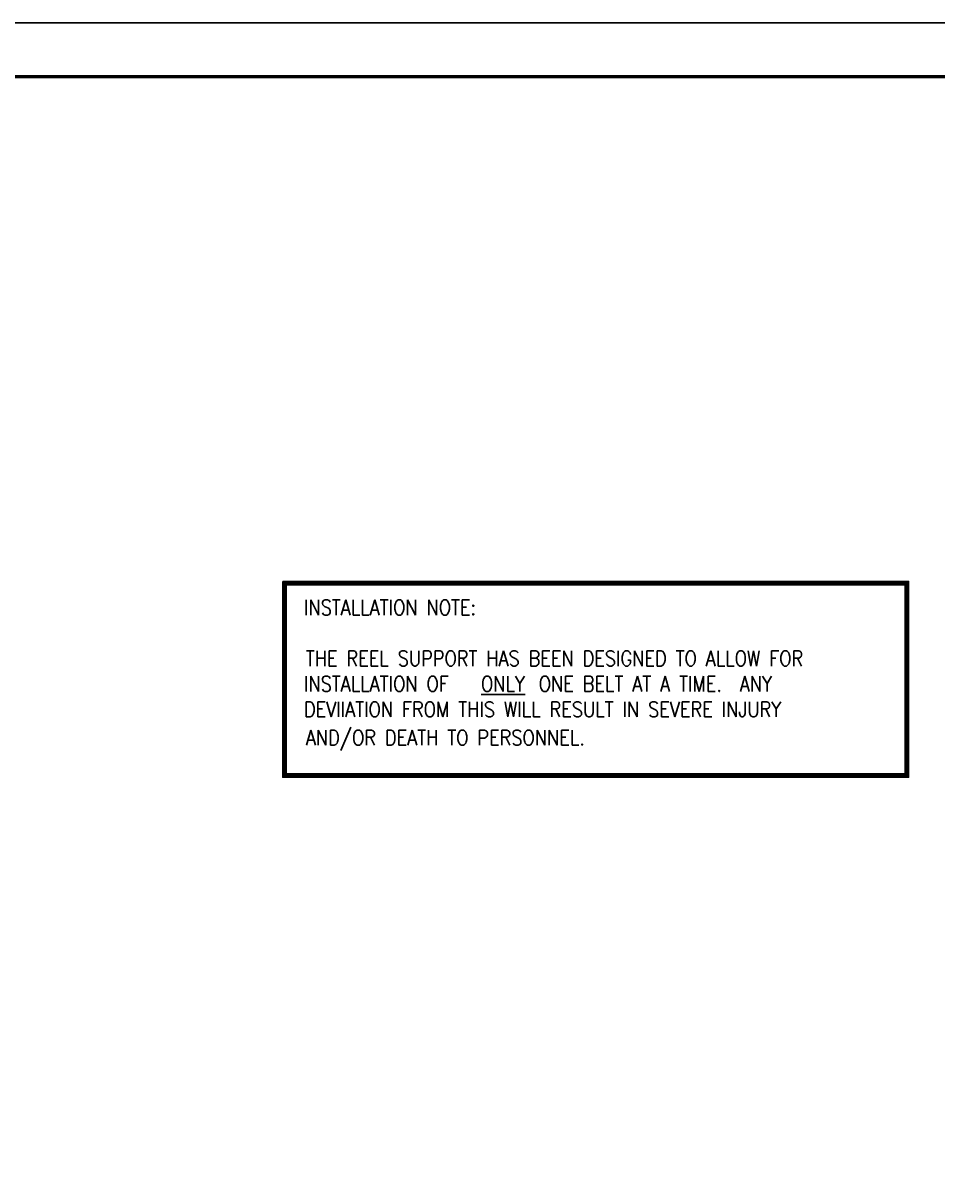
# Model space of a CAD drawing. Extents: x 0 to 45720, y 0 to 30480.
# Drawn here: x 18291 to 29055, y 17013 to 30480 of the extents above; entities that cross this region are included whole.
import ezdxf
from ezdxf.enums import TextEntityAlignment as Align

# ---------------------------------------------------------------- set-up
doc = ezdxf.new("R2010")
doc.units = 0
doc.header["$LTSCALE"] = 25
for name, color, linetype in [('EMS_BORDER', 7, 'CONTINUOUS'), ('EMS_OBJECT', 2, 'CONTINUOUS'), ('EMS_REV', 7, 'CONTINUOUS'), ('EMS_SHEET', 252, 'CONTINUOUS'), ('EMS_TXT', 2, 'CONTINUOUS')]:
    doc.layers.add(name, color=color, linetype=linetype)
doc.styles.add('EMS', font='Romans.shx', dxfattribs={"width": 0.85, "height": 160})
doc.styles.add('EMS_STATUS', font='txt', dxfattribs={"oblique": 15, "height": 4.7625})

# ---------------------------------------------------------------- blocks, each defined once
blk = doc.blocks.new('EMS_BORDER')
at = {"layer": 'EMS_BORDER', "const_width": 0.762}
blk.add_lwpolyline([(900.7, 12.7), (26.4, 12.7, -0.414214), (25.4, 13.7), (25.4, 595.9, -0.414214), (26.4, 596.9), (900.7, 596.9, -0.414214), (901.7, 595.9), (901.7, 13.7, -0.414214)], format="xyb", close=True, dxfattribs=at)
at = {"layer": 'EMS_SHEET'}
blk.add_lwpolyline([(0, 609.6), (0, 0), (914.4, 0), (914.4, 609.6)], close=True, dxfattribs=at)
at = {"layer": 'EMS_BORDER', "color": 7, "style": 'EMS_STATUS', "oblique": 15}
for tag, p in [('STATUSLINE1', (678.04, 46.72)), ('STATUSLINE2', (678.04, 40.37))]:
    blk.add_attdef(tag, text='', height=4.76, dxfattribs=at).set_placement(p, align=Align.CENTER)
at = {"layer": 'EMS_BORDER', "color": 2, "style": 'EMS', "width": 0.85}
for tag, p in [('SCALE', (608.16, 47.68)), ('DATE', (608.16, 36.58)), ('DRAWN', (608.16, 25.48)), ('CHECKED', (608.16, 14.38))]:
    blk.add_attdef(tag, text='', height=3.17, dxfattribs=at).set_placement(p, align=Align.CENTER)
at = {"layer": 'EMS_BORDER', "color": 7, "style": 'EMS', "width": 0.85}
for tag, height, p in [('DRAWINGTITLELINE1', 3.81, (856.17, 43.6)), ('DRAWINGTITLELINE2', 3.81, (856.17, 37.25)), ('DRAWINGTITLELINE3', 3.81, (856.17, 30.9)), ('PROJECTTITLELINE1', 3.81, (678.04, 23.6)), ('PROJECTTITLELINE2', 3.81, (678.04, 17.25)), ('DWGNO1', 3.97, (856.17, 15.25))]:
    blk.add_attdef(tag, text='', height=height, dxfattribs=at).set_placement(p, align=Align.CENTER)
blk.add_attdef('REV', text='', height=3.81, dxfattribs=at).set_placement((893.7, 17.14), align=Align.MIDDLE_CENTER)
at = {"layer": 'EMS_BORDER', "color": 2, "style": 'EMS', "oblique": 10, "width": 0.85}
blk.add_attdef('APP', text='', height=2.54, dxfattribs=at).set_placement((818.7, 15.96), align=Align.CENTER)
blk = doc.blocks.new('*U129')
at = {"layer": 'EMS_TXT', "style": 'EMS', "width": 0.85}
for s, p in [('INSTALLATION NOTE:', (21601, 23504)), ('THE REEL SUPPORT HAS BEEN DESIGNED TO ALLOW FOR', (21623, 22904)), ('INSTALLATION OF ', (21601, 22604)), ('%%UONLY', (23685, 22604)), (' ONE BELT AT A TIME.  ANY', (24260, 22604)), ('DEVIIATION FROM THIS WILL RESULT IN SEVERE INJURY', (21601, 22304)), ('AND/OR DEATH TO PERSONNEL.', (21623, 21970))]:
    blk.add_text(s, height=180, dxfattribs=at).set_placement(p)

msp = doc.modelspace()

# ---------------------------------------------------------------- linework, layer by layer
at = {"layer": 'EMS_TXT'}
for points in [[(21350.071, 23900.76), (28719.696, 23900.76), (28719.696, 21593.064), (21350.071, 21593.064)], [(21360.071, 23890.76), (28709.696, 23890.76), (28709.696, 21603.064), (21360.071, 21603.064)], [(21370.071, 23880.76), (28699.696, 23880.76), (28699.696, 21613.064), (21370.071, 21613.064)], [(21380.071, 23870.76), (28689.696, 23870.76), (28689.696, 21623.064), (21380.071, 21623.064)], [(21390.071, 23860.76), (28679.696, 23860.76), (28679.696, 21633.064), (21390.071, 21633.064)]]:
    msp.add_lwpolyline(points, close=True, dxfattribs=at)

# ---------------------------------------------------------------- block references
at = {"layer": 'EMS_OBJECT', "xscale": 50, "yscale": 50, "zscale": 50}
msp.add_blockref('EMS_BORDER', (0, 0), dxfattribs=at)
at = {"layer": 'EMS_REV'}
msp.add_blockref('*U129', (0, 0), dxfattribs=at)

doc.saveas('drawing.dxf')
